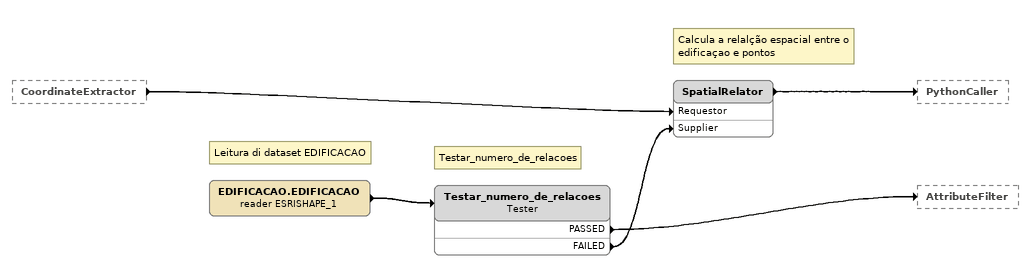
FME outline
CoordinateExtractor [outside]
    -> SpatialRelator [Requestor]
Note: Leitura di dataset EDIFICACAO
EDIFICACAO.EDIFICACAO (reader ESRISHAPE_1)
    -> Testar_numero_de_relacoes
Note: Testar_numero_de_relacoes
Testar_numero_de_relacoes: Tester
    PASSED -> AttributeFilter
    FAILED -> SpatialRelator [Supplier]
Note: Calcula a relalção espacial entre o edificaçao e pontos
SpatialRelator
    -> PythonCaller
